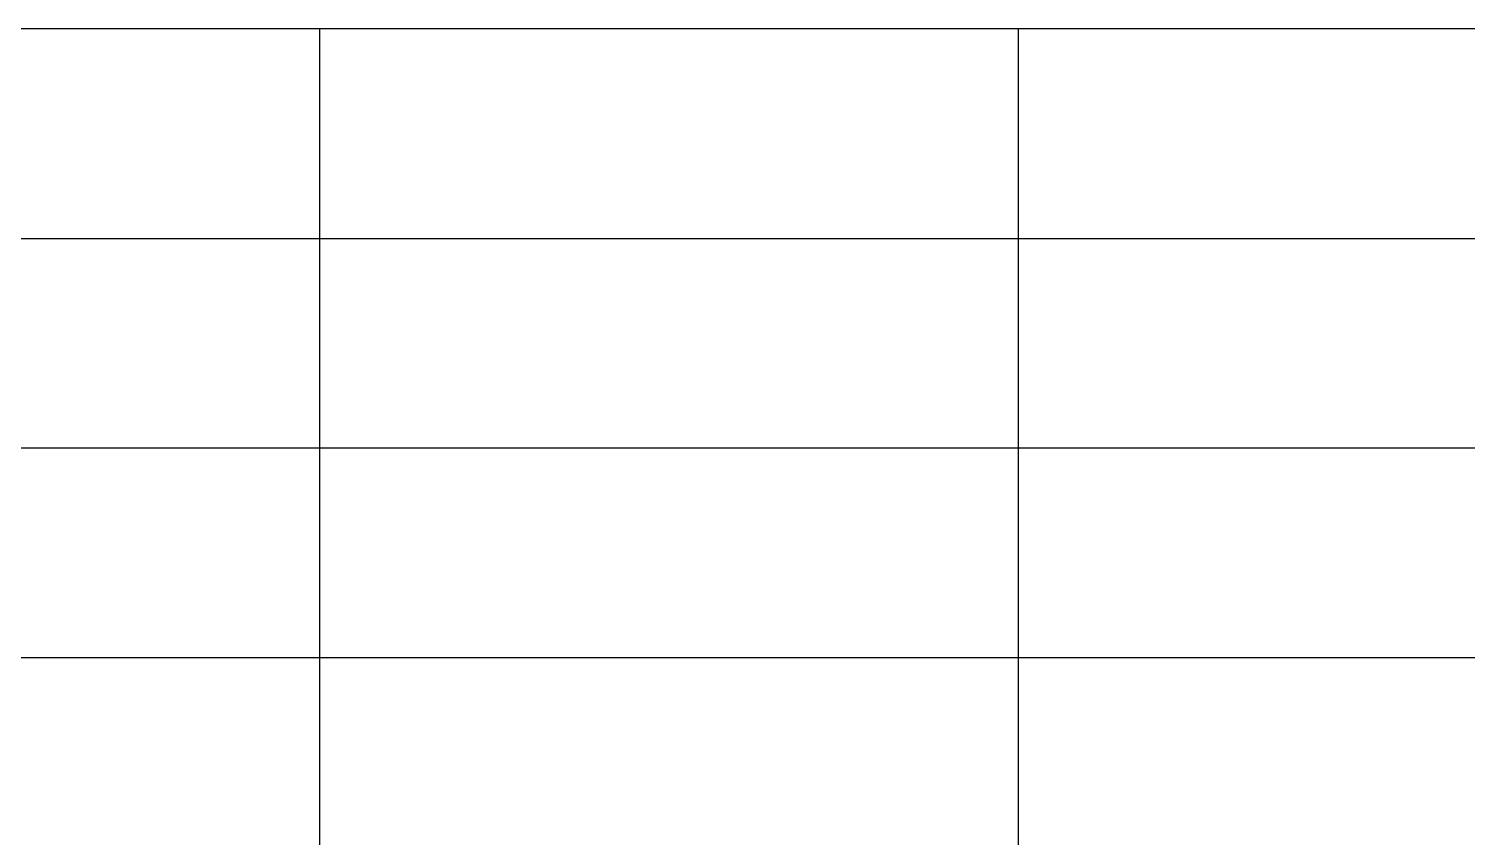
# Model space of a CAD drawing. Extents: x -59142 to 322364, y -122476 to 91021.
# Drawn here: x 2178 to 6296, y -120066 to -117751 of the extents above; entities that cross this region are included whole.
import ezdxf
from ezdxf.enums import TextEntityAlignment as Align

# ---------------------------------------------------------------- set-up
doc = ezdxf.new("R2010")
doc.units = 0
doc.header["$LTSCALE"] = 1000
doc.header["$MEASUREMENT"] = 0
doc.layers.add('HQ1', color=7, linetype='Continuous')
doc.styles.add('TK', font='GEDITXT.SHX', dxfattribs={"width": 0.85, "height": 3.5, "bigfont": 'DXT.SHX'})

# ---------------------------------------------------------------- blocks, each defined once
blk = doc.blocks.new('GEDI_HQ1_2012')
at = {"layer": 'HQ1', "color": 2}
for p, q in [((0, 37), (-65, 37)), ((-35, 0), (-35, 37)), ((-15, 0), (-15, 37)), ((-65, 31), (0, 31)), ((-65, 25), (0, 25)), ((-65, 19), (0, 19))]:
    blk.add_line(p, q, dxfattribs=at)
blk = doc.blocks.new('A$C67E35CD0')
blk.add_blockref('GEDI_HQ1_2012', (651, 10))
at = {"style": 'TK', "width": 0.85}
for tag, height, p in [('PROJECTNAME', 4.75, (776, 44)), ('PHASE', 4, (818, 44)), ('DRAWINGNAME', 4.75, (786, 31))]:
    blk.add_attdef(tag, text='', height=height, dxfattribs=at).set_placement(p, align=Align.MIDDLE_CENTER)
for tag, p, height in [('APPROVE', (663, 32.75), 3.5), ('DESIGN', (708, 32.75), 3.5), ('REVIEW1', (663, 25.75), 3.5), ('DRAW', (708, 25.75), 3.5), ('REVIEW2', (663, 18.75), 3.5), ('PROPORTION', (708, 18.75), 3.5), ('DRAWINGNUMBER', (758, 18.5), 4), ('CHECK', (663, 11.75), 3.5), ('DATE', (708, 11.75), 3.5), ('VERSION', (824, 11.75), 3.5)]:
    blk.add_attdef(tag, p, '', height=height, dxfattribs=at)
blk = doc.blocks.new('afefqwer')
at = {"xscale": 100, "yscale": 100, "zscale": 100}
blk.add_blockref('A$C67E35CD0', (-84100, 0), dxfattribs=at)

msp = doc.modelspace()

# ---------------------------------------------------------------- block references
msp.add_blockref('afefqwer', (25511.5, -122451))

doc.saveas('drawing.dxf')
